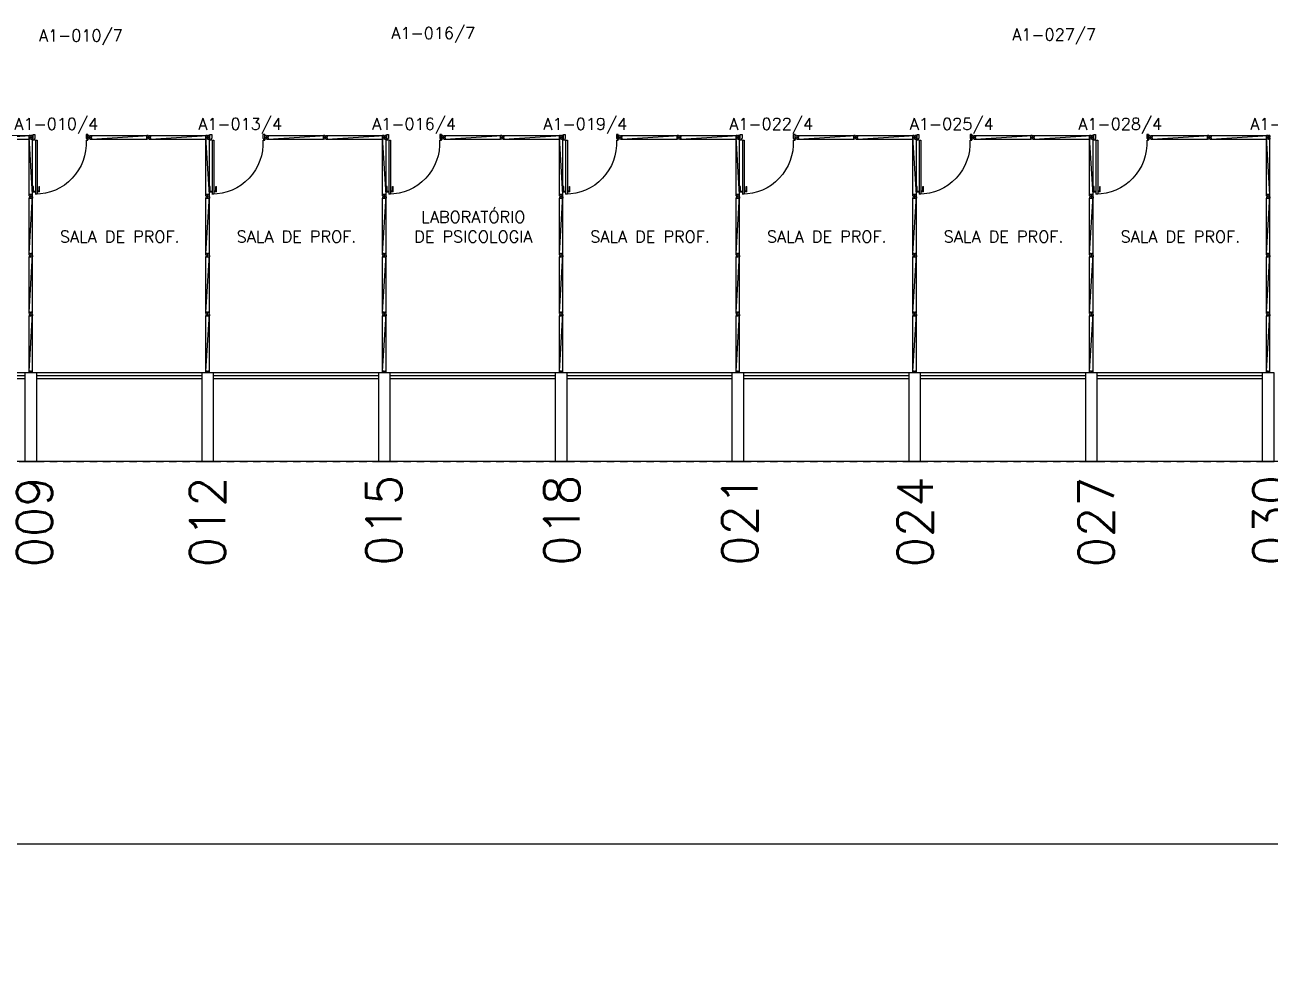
# Model space of a CAD drawing. Header units: millimetres. Extents: x 2641 to 2879, y 1208 to 1302.
# Drawn here: x 2662.93 to 2684.07, y 1210.89 to 1226.8 of the extents above; entities that cross this region are included whole.
import ezdxf
from ezdxf.enums import TextEntityAlignment as Align

# ---------------------------------------------------------------- set-up
doc = ezdxf.new("R2010")
doc.units = ezdxf.units.MM
doc.linetypes.add('HIDDEN2', pattern=[0.1875, 0.125, -0.0625])
for name, color, linetype in [('DIV', 2, 'Continuous'), ('ESQ', 1, 'Continuous'), ('ESTR', 3, 'Continuous'), ('NOPILAR1', 2, 'Continuous'), ('PISO', 1, 'Continuous'), ('PROJ', 1, 'HIDDEN2'), ('TEXTO', 2, 'Continuous'), ('TEXTO-ENDEREÇO', 2, 'Continuous'), ('TEXTOCENTROCUSTO', 2, 'Continuous')]:
    doc.layers.add(name, color=color, linetype=linetype)
doc.styles.add('1', font='romans.shx')
doc.styles.add('NOPILAR', font='simplex.shx', dxfattribs={"height": 0.6})
doc.styles.add('UNB-100', font='simplex.shx', dxfattribs={"height": 0.2})
doc.styles.add('UNB-100-1', font='simplex.shx', dxfattribs={"height": 0.2})
doc.dimstyles.new('1-600', dxfattribs={"dimtxt": 1.1, "dimasz": 2.5, "dimexe": 2, "dimexo": 4, "dimgap": 0.2, "dimtad": 1, "dimdec": 0, "dimzin": 4, "dimdsep": 46, "dimlunit": 6, "dimtxsty": '1', "dimblk1": 'NONE', "dimblk2": 'NONE', "dimsah": 1, "dimcen": 0, "dimclrd": 2, "dimclre": 2, "dimclrt": 2, "dimadec": 0, "dimazin": 0, "dimtfac": 1, "dimtdec": 0, "dimtmove": 2, "dimatfit": 3, "dimldrblk": 'NONE', "dimfxl": 1, "dimtolj": 1, "dimtzin": 0, "dimarcsym": 0})

# ---------------------------------------------------------------- blocks, each defined once
blk = doc.blocks.new('PILAR-SLS')
blk.add_lwpolyline([(0.003, -72.501), (0.003, -74.001), (0.203, -74.001), (0.203, -72.501)], close=True)
blk = doc.blocks.new('DIVMT-SLS')
for p, q in [((-0.03, 0.03), (-0.03, 0.006)), ((-0.008, 0.03), (-0.03, 0.03)), ((-0.0185, 0.006), (-0.03, 0.006)), ((-0.0185, -0.006), (-0.0185, 0.006)), ((-0.008, 0.03), (-0.008, 0.02)), ((-0.008, 0.02), (0.008, 0.02)), ((-0.0051, 0), (0.0051, 0)), ((0.0051, 0), (-0.0051, 0)), ((-0.0051, 0), (0.0051, 0)), ((0.97, -0.03), (0, 0.03)), ((0, -0.0051), (0, 0.0051)), ((0, 0.0051), (0, -0.0051)), ((0.008, 0.03), (0.008, 0.02)), ((0.008, 0.03), (0.03, 0.03)), ((0.0205, 0.006), (0.03, 0.006)), ((0.0205, -0.006), (0.0205, 0.006)), ((0.0205, 0.006), (0.0205, -0.006)), ((0.0205, 0.006), (0.03, 0.006)), ((0.97, 0.03), (0.03, 0.03)), ((0.03, 0.006), (0.03, 0.03)), ((0.03, -0.03), (0.03, 0.03)), ((0.03, -0.005), (0.03, 0.005)), ((0.97, 0.03), (0.97, 0.009)), ((0.97, 0.009), (0.97, 0.027)), ((0.9795, 0.006), (0.97, 0.006)), ((0.97, -0.005), (0.97, 0.005)), ((0.9795, 0.006), (0.9795, -0.006)), ((1.0051, 0), (0.9949, 0)), ((1, 0.0051), (1, -0.0051)), ((-0.0185, -0.006), (-0.03, -0.006)), ((-0.03, -0.03), (-0.03, -0.006)), ((-0.008, -0.03), (-0.03, -0.03)), ((-0.008, -0.03), (-0.008, -0.02)), ((-0.008, -0.02), (0.008, -0.02)), ((0.008, -0.03), (0.008, -0.02)), ((0.008, -0.03), (0.03, -0.03)), ((0.0205, -0.006), (0.03, -0.006)), ((0.0205, -0.006), (0.03, -0.006)), ((0.03, -0.006), (0.03, -0.03)), ((0.97, -0.03), (0.03, -0.03)), ((0.9795, -0.006), (0.97, -0.006)), ((0.97, -0.009), (0.97, -0.027))]:
    blk.add_line(p, q)
blk = doc.blocks.new('MTINI-SLS')
for p, q in [((-0.005, 0), (0.005, 0)), ((0, 0.001), (0, 0.02)), ((0.008, 0.02), (0, 0.02)), ((0, -0.005), (0, 0.005)), ((0, -0.02), (0, 0.001)), ((0.008, 0.03), (0.03, 0.03)), ((0.008, 0.03), (0.008, 0.02)), ((0.02, 0.006), (0.02, -0.006)), ((0.02, 0.006), (0.03, 0.006)), ((0.02, -0.004), (0.02, 0.004)), ((0.023, 0.006), (0.03, 0.006)), ((0.03, 0.006), (0.03, 0.03)), ((0, -0.02), (0.008, -0.02)), ((0.008, -0.03), (0.008, -0.02)), ((0.008, -0.03), (0.03, -0.03)), ((0.02, -0.006), (0.03, -0.006)), ((0.023, -0.006), (0.03, -0.006)), ((0.03, -0.006), (0.03, -0.03))]:
    blk.add_line(p, q)
blk = doc.blocks.new('A$C51597B80')
at = {"layer": 'DIV'}
for p, q in [((0.022, 0.06), (0, 0.06)), ((0, 0.036), (0, 0.06)), ((0.01, 0.036), (0, 0.036)), ((0.01, 0.036), (0, 0.036)), ((0.01, 0.024), (0, 0.024)), ((0.01, 0.024), (0, 0.024)), ((0, 0.024), (0, 0)), ((0.022, 0), (0, 0)), ((0.01, 0.036), (0.01, 0.024)), ((0.01, 0.024), (0.01, 0.036)), ((0.022, 0.06), (0.022, 0.05)), ((0.038, 0.05), (0.022, 0.05)), ((0.038, 0.01), (0.022, 0.01)), ((0.022, 0), (0.022, 0.01)), ((0.035, 0.03), (0.025, 0.03)), ((0.025, 0.03), (0.035, 0.03)), ((0.035, 0.03), (0.025, 0.03)), ((0.03, 0.035), (0.03, 0.025)), ((0.03, 0.025), (0.03, 0.035)), ((0.038, 0.06), (0.06, 0.06)), ((0.038, 0.06), (0.038, 0.05)), ((0.038, 0), (0.038, 0.01)), ((0.038, 0), (0.06, 0)), ((0.049, 0.024), (0.049, 0.036)), ((0.049, 0.036), (0.06, 0.036)), ((0.049, 0.024), (0.06, 0.024)), ((0.06, 0.06), (0.06, 0.036)), ((0.06, 0), (0.06, 0.024))]:
    blk.add_line(p, q, dxfattribs=at)
blk = doc.blocks.new('PDV2E-SLS')
at = {"layer": 'DIV'}
for p, q in [((0.023, 0.925), (0.063, 0.925)), ((0.023, 0.925), (0.023, 0.835)), ((0.033, 0.915), (0.063, 0.915)), ((0.033, 0.915), (0.033, 0.835)), ((0.065, 0.05), (0.065, 0.965)), ((0.095, 0.965), (0.065, 0.965)), ((0.095, 0.05), (0.095, 0.965)), ((0.138, 0.925), (0.097, 0.925)), ((0.128, 0.915), (0.097, 0.915)), ((0.128, 0.915), (0.128, 0.835)), ((0.138, 0.925), (0.138, 0.835)), ((0.033, 0.835), (0.023, 0.835)), ((0.128, 0.835), (0.137, 0.835)), ((0.049, 0.05), (0.029, 0.05)), ((0.029, 0.05), (0.029, 0.035)), ((0.029, 0.035), (0.029, -0.035)), ((0.049, 0.02), (0.049, 0.05)), ((0.049, 0.02), (0.059, 0.02)), ((0.059, -0.05), (0.059, 0.02)), ((0.065, 0.05), (0.095, 0.05)), ((0.928, -0.05), (0.928, 0.02)), ((0.938, 0.02), (0.928, 0.02)), ((0.938, 0.05), (0.958, 0.05)), ((0.938, 0.02), (0.938, 0.05)), ((0.958, 0.05), (0.958, 0.035)), ((0.958, 0.035), (0.958, -0.035)), ((0.029, -0.035), (0.029, -0.05)), ((0.029, -0.05), (0.059, -0.05)), ((0.958, -0.05), (0.928, -0.05)), ((0.958, -0.035), (0.958, -0.05))]:
    blk.add_line(p, q, dxfattribs=at)
blk.add_arc((0.062, 0.1), 0.865, 356.6786, 90, dxfattribs=at)
blk = doc.blocks.new('MTT-SLS')
for p, q in [((-0.008, 0.03), (-0.03, 0.03)), ((-0.03, 0.03), (-0.03, 0.006)), ((-0.0185, 0.006), (-0.03, 0.006)), ((-0.0185, -0.006), (-0.0185, 0.006)), ((-0.008, 0.03), (-0.008, 0.02)), ((-0.008, 0.02), (0.008, 0.02)), ((-0.0051, 0), (0.0051, 0)), ((0, -0.0051), (0, 0.0051)), ((0.008, 0.03), (0.03, 0.03)), ((0.008, 0.03), (0.008, 0.02)), ((0.0205, -0.006), (0.0205, 0.006)), ((0.0205, 0.006), (0.03, 0.006)), ((0.03, 0.006), (0.03, 0.03)), ((-0.03, -0.03), (-0.03, -0.006)), ((-0.0185, -0.006), (-0.03, -0.006)), ((-0.008, -0.03), (-0.03, -0.03)), ((-0.008, -0.02), (0.008, -0.02)), ((-0.008, -0.03), (-0.008, -0.02)), ((0.008, -0.03), (0.008, -0.02)), ((0.008, -0.03), (0.03, -0.03)), ((0.0205, -0.006), (0.03, -0.006)), ((0.03, -0.006), (0.03, -0.03))]:
    blk.add_line(p, q)
blk = doc.blocks.new('*D53')
at = {"layer": 'DEFPOINTS', "color": 0, "transparency": 16777216}
for p in [(2653.933, 1219.395), (2731.933, 1219.395), (2653.933, 1212.895)]:
    blk.add_point(p, dxfattribs=at)
at = {"layer": 'TEXTOCENTROCUSTO', "color": 2, "lineweight": -2, "transparency": 16777216}
for p, q in [((2653.933, 1215.395), (2653.933, 1210.895)), ((2731.933, 1215.395), (2731.933, 1210.895)), ((2731.933, 1212.895), (2653.933, 1212.895))]:
    blk.add_line(p, q, dxfattribs=at)
at = {"layer": 'TEXTOCENTROCUSTO', "color": 2, "transparency": 16777216, "insert": (2692.933, 1213.828), "char_height": 1.1, "attachment_point": 5, "rotation": 360, "style": '1'}
blk.add_mtext('\\A1;Psicologia', dxfattribs=at)
blk = doc.blocks.new('_NONE')
at = {"color": 0, "linetype": 'ByBlock'}
blk.add_circle((0, 0), 0.25, dxfattribs=at)

msp = doc.modelspace()

# ---------------------------------------------------------------- linework, layer by layer
at = {"layer": 'ESQ'}
for p, q in [((2662.933, 1220.895), (2660.133, 1220.895)), ((2662.933, 1220.845), (2660.133, 1220.845)), ((2665.933, 1220.895), (2663.133, 1220.895)), ((2665.933, 1220.845), (2663.133, 1220.845)), ((2668.933, 1220.895), (2666.133, 1220.895)), ((2668.933, 1220.845), (2666.133, 1220.845)), ((2671.933, 1220.895), (2669.133, 1220.895)), ((2671.933, 1220.845), (2669.133, 1220.845)), ((2674.933, 1220.895), (2672.133, 1220.895)), ((2674.933, 1220.845), (2672.133, 1220.845)), ((2677.933, 1220.895), (2675.133, 1220.895)), ((2677.933, 1220.845), (2675.133, 1220.845)), ((2680.933, 1220.895), (2678.133, 1220.895)), ((2680.933, 1220.845), (2678.133, 1220.845)), ((2683.933, 1220.895), (2681.133, 1220.895)), ((2683.933, 1220.845), (2681.133, 1220.845)), ((2662.933, 1220.795), (2660.133, 1220.795)), ((2665.933, 1220.795), (2663.133, 1220.795)), ((2668.933, 1220.795), (2666.133, 1220.795)), ((2671.933, 1220.795), (2669.133, 1220.795)), ((2674.933, 1220.795), (2672.133, 1220.795)), ((2677.933, 1220.795), (2675.133, 1220.795)), ((2680.933, 1220.795), (2678.133, 1220.795)), ((2683.933, 1220.795), (2681.133, 1220.795))]:
    msp.add_line(p, q, dxfattribs=at)
at = {"layer": 'PISO'}
msp.add_line((2716.933, 1219.395), (2654.133, 1219.395), dxfattribs=at)
at = {"layer": 'PROJ'}
for p, q in [((2660.133, 1219.395), (2662.933, 1219.395)), ((2663.133, 1219.395), (2665.933, 1219.395)), ((2666.133, 1219.395), (2668.933, 1219.395)), ((2669.133, 1219.395), (2671.933, 1219.395)), ((2672.133, 1219.395), (2674.933, 1219.395)), ((2675.133, 1219.395), (2677.933, 1219.395)), ((2678.133, 1219.395), (2680.933, 1219.395)), ((2681.133, 1219.395), (2683.933, 1219.395))]:
    msp.add_line(p, q, dxfattribs=at)

# ---------------------------------------------------------------- block references
at = {"layer": 'DIV', "xscale": -1}
for name, p in [('DIVMT-SLS', (2663.033, 1224.895)), ('DIVMT-SLS', (2665.033, 1224.895)), ('DIVMT-SLS', (2666.033, 1224.895)), ('DIVMT-SLS', (2668.033, 1224.895)), ('DIVMT-SLS', (2669.033, 1224.895)), ('DIVMT-SLS', (2671.033, 1224.895)), ('DIVMT-SLS', (2672.033, 1224.895)), ('MTT-SLS', (2673.033, 1224.895)), ('DIVMT-SLS', (2674.033, 1224.895)), ('DIVMT-SLS', (2675.033, 1224.895)), ('MTT-SLS', (2676.033, 1224.895)), ('MTT-SLS', (2676.033, 1224.895)), ('MTT-SLS', (2676.033, 1224.895)), ('DIVMT-SLS', (2677.033, 1224.895)), ('DIVMT-SLS', (2678.033, 1224.895)), ('MTT-SLS', (2679.033, 1224.895)), ('DIVMT-SLS', (2680.033, 1224.895)), ('DIVMT-SLS', (2681.033, 1224.895)), ('MTT-SLS', (2682.033, 1224.895)), ('DIVMT-SLS', (2683.033, 1224.895)), ('DIVMT-SLS', (2684.033, 1224.895))]:
    msp.add_blockref(name, p, dxfattribs=at)
for name, p, rotation in [('DIVMT-SLS', (2663.033, 1224.895), 90), ('PDV2E-SLS', (2663.045, 1224.895), 180), ('DIVMT-SLS', (2666.033, 1224.895), 90), ('PDV2E-SLS', (2666.045, 1224.895), 180), ('DIVMT-SLS', (2669.033, 1224.895), 90), ('PDV2E-SLS', (2669.045, 1224.895), 180), ('DIVMT-SLS', (2672.033, 1224.895), 90), ('PDV2E-SLS', (2672.045, 1224.895), 180), ('DIVMT-SLS', (2675.033, 1224.895), 90), ('PDV2E-SLS', (2675.045, 1224.895), 180), ('DIVMT-SLS', (2678.033, 1224.895), 90), ('PDV2E-SLS', (2678.045, 1224.895), 180), ('DIVMT-SLS', (2681.033, 1224.895), 90), ('PDV2E-SLS', (2681.045, 1224.895), 180), ('DIVMT-SLS', (2684.033, 1224.895), 90)]:
    msp.add_blockref(name, p, dxfattribs=dict(at, rotation=rotation))
at = {"layer": 'DIV'}
for name, p, rotation in [('DIVMT-SLS', (2663.033, 1223.895), 270), ('DIVMT-SLS', (2666.033, 1223.895), 270), ('DIVMT-SLS', (2669.033, 1223.895), 270), ('DIVMT-SLS', (2672.033, 1223.895), 270), ('DIVMT-SLS', (2675.033, 1223.895), 270), ('DIVMT-SLS', (2678.033, 1223.895), 270), ('DIVMT-SLS', (2681.033, 1223.895), 270), ('DIVMT-SLS', (2684.033, 1223.895), 270), ('DIVMT-SLS', (2663.033, 1222.895), 270), ('DIVMT-SLS', (2666.033, 1222.895), 270), ('DIVMT-SLS', (2669.033, 1222.895), 270), ('DIVMT-SLS', (2672.033, 1222.895), 270), ('DIVMT-SLS', (2675.033, 1222.895), 270), ('DIVMT-SLS', (2678.033, 1222.895), 270), ('DIVMT-SLS', (2681.033, 1222.895), 270), ('DIVMT-SLS', (2684.033, 1222.895), 270), ('DIVMT-SLS', (2663.033, 1221.895), 270), ('DIVMT-SLS', (2666.033, 1221.895), 270), ('DIVMT-SLS', (2669.033, 1221.895), 270), ('DIVMT-SLS', (2672.033, 1221.895), 270), ('DIVMT-SLS', (2675.033, 1221.895), 270), ('DIVMT-SLS', (2678.033, 1221.895), 270), ('DIVMT-SLS', (2681.033, 1221.895), 270), ('DIVMT-SLS', (2684.033, 1221.895), 270), ('MTINI-SLS', (2663.033, 1220.895), 90), ('MTINI-SLS', (2666.033, 1220.895), 90), ('MTINI-SLS', (2669.033, 1220.895), 90), ('MTINI-SLS', (2672.033, 1220.895), 90), ('MTINI-SLS', (2675.033, 1220.895), 90), ('MTINI-SLS', (2678.033, 1220.895), 90), ('MTINI-SLS', (2681.033, 1220.895), 90), ('MTINI-SLS', (2684.033, 1220.895), 90)]:
    msp.add_blockref(name, p, dxfattribs=dict(at, rotation=rotation))
at = {"layer": 'ESTR'}
for p in [(2662.93, 1293.396), (2665.93, 1293.396), (2668.93, 1293.396), (2671.93, 1293.396), (2674.93, 1293.396), (2677.93, 1293.396), (2680.93, 1293.396), (2683.93, 1293.396)]:
    msp.add_blockref('PILAR-SLS', p, dxfattribs=at)
at = {"layer": 'PISO'}
for p in [(2664.003, 1224.865), (2667.003, 1224.865), (2670.003, 1224.865)]:
    msp.add_blockref('A$C51597B80', p, dxfattribs=at)

# ---------------------------------------------------------------- texts
at = {"layer": 'NOPILAR1', "style": 'NOPILAR'}
for s, p in [('009', (2663.395, 1217.595)), ('012', (2666.333, 1217.595)), ('015', (2669.325, 1217.622)), ('018', (2672.344, 1217.622)), ('021', (2675.364, 1217.622)), ('024', (2678.341, 1217.595)), ('027', (2681.414, 1217.595)), ('030', (2684.379, 1217.622))]:
    msp.add_text(s, height=0.6, rotation=90, dxfattribs=at).set_placement(p)
at = {"layer": 'TEXTO', "style": 'UNB-100'}
for s, p in [('LABORATÓRIO', (2670.542, 1223.443)), ('SALA DE PROF.', (2664.542, 1223.109)), ('SALA DE PROF.', (2667.542, 1223.109)), ('DE PSICOLOGIA', (2670.542, 1223.109)), ('SALA DE PROF.', (2673.542, 1223.109)), ('SALA DE PROF.', (2676.542, 1223.109)), ('SALA DE PROF.', (2679.542, 1223.109)), ('SALA DE PROF.', (2682.542, 1223.109))]:
    msp.add_text(s, height=0.2, dxfattribs=at).set_placement(p, align=Align.CENTER)
at = {"layer": 'TEXTO-ENDEREÇO', "style": 'UNB-100-1'}
for s, p in [('A1-010/7', (2663.171, 1226.524)), ('A1-016/7', (2669.152, 1226.566)), ('A1-027/7', (2679.689, 1226.54)), ('A1-010/4', (2662.754, 1225.022)), ('A1-013/4', (2665.874, 1225.022)), ('A1-016/4', (2668.826, 1225.022)), ('A1-019/4', (2671.732, 1225.022)), ('A1-022/4', (2674.886, 1225.022)), ('A1-025/4', (2677.95, 1225.022)), ('A1-028/4', (2680.811, 1225.022)), ('A1-031/4', (2683.729, 1225.022))]:
    msp.add_text(s, height=0.2, dxfattribs=at).set_placement(p)

# ---------------------------------------------------------------- dimensions: what is measured, and where the dimension line sits
at = {"layer": 'TEXTOCENTROCUSTO'}
dim = msp.add_aligned_dim(p1=(2731.933, 1219.395), p2=(2653.933, 1219.395), distance=6.5, text='Psicologia', dimstyle='1-600', dxfattribs=at)
dim.commit()
dim.dimension.update_dxf_attribs({"geometry": '*D53', "text_midpoint": (2692.933, 1213.828)})

doc.saveas('drawing.dxf')
